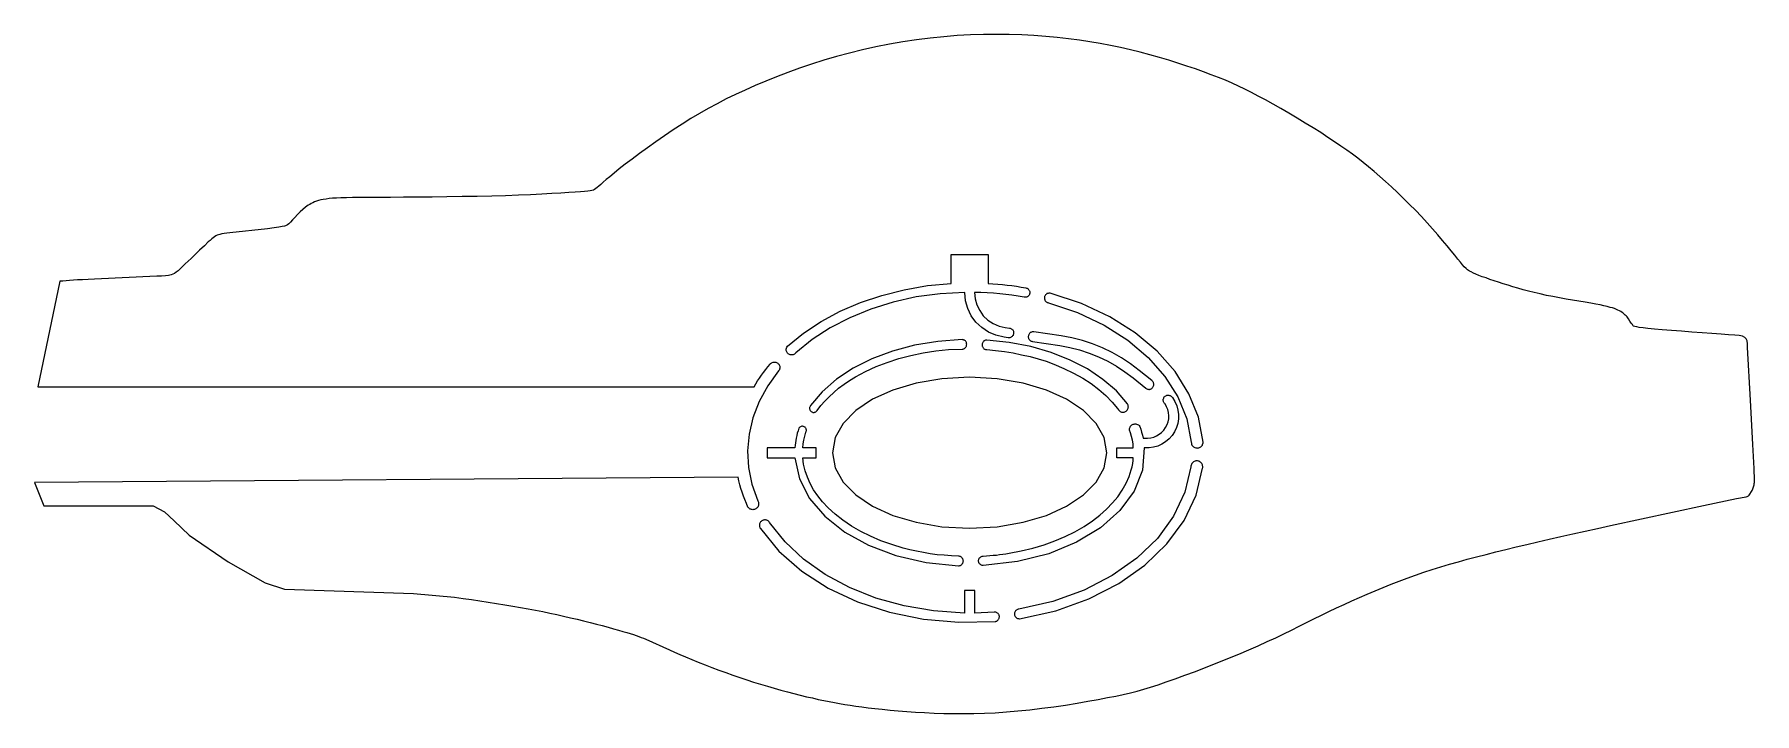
# Model space of a CAD drawing. Extents: x 7.8 to 18.8, y -58.7 to -54.4.
import ezdxf

# ---------------------------------------------------------------- set-up
doc = ezdxf.new("R2010")
doc.units = 0
doc.layers.get('0').update_dxf_attribs({"linetype": 'CONTINUOUS'})

msp = doc.modelspace()

# ---------------------------------------------------------------- linework, layer by layer
for points in [[(12.351, -57.406), (12.341, -57.383), (12.331, -57.359), (12.322, -57.336), (12.314, -57.312), (12.306, -57.288), (12.3, -57.264), (12.294, -57.24), (12.289, -57.216), (7.813, -57.249), (7.873, -57.399), (8.569, -57.399), (8.641, -57.436), (8.703, -57.494), (8.797, -57.584), (9.046, -57.754), (9.28, -57.888), (9.403, -57.928), (10.224, -57.956), (10.485, -57.98), (10.539, -57.987), (10.593, -57.995), (10.647, -58.003), (10.7, -58.011), (10.753, -58.02), (10.804, -58.028), (10.855, -58.036), (10.905, -58.045), (10.953, -58.053), (11, -58.062), (11.046, -58.071), (11.092, -58.081), (11.136, -58.09), (11.179, -58.1), (11.222, -58.11), (11.265, -58.12), (11.306, -58.13), (11.347, -58.14), (11.387, -58.15), (11.425, -58.16), (11.462, -58.17), (11.496, -58.18), (11.527, -58.189), (11.556, -58.197), (11.581, -58.204), (11.603, -58.211), (11.623, -58.217), (11.641, -58.223), (11.658, -58.229), (11.673, -58.235), (11.687, -58.24), (11.701, -58.246), (11.853, -58.314), (11.883, -58.328), (11.917, -58.343), (11.954, -58.358), (11.994, -58.375), (12.035, -58.392), (12.078, -58.409), (12.121, -58.426), (12.166, -58.443), (12.21, -58.459), (12.255, -58.475), (12.299, -58.49), (12.343, -58.505), (12.387, -58.519), (12.431, -58.533), (12.475, -58.546), (12.518, -58.558), (12.56, -58.57), (12.602, -58.581), (12.643, -58.592), (12.684, -58.602), (12.723, -58.612), (12.761, -58.62), (12.798, -58.629), (12.834, -58.636), (12.868, -58.643), (12.901, -58.65), (12.934, -58.656), (12.967, -58.662), (13.001, -58.667), (13.037, -58.672), (13.075, -58.677), (13.115, -58.682), (13.159, -58.687), (13.205, -58.692), (13.255, -58.697), (13.307, -58.701), (13.361, -58.706), (13.417, -58.71), (13.475, -58.713), (13.535, -58.716), (13.596, -58.718), (13.658, -58.719), (13.722, -58.72), (13.788, -58.719), (13.855, -58.717), (13.924, -58.714), (13.995, -58.709), (14.068, -58.703), (14.143, -58.695), (14.22, -58.686), (14.296, -58.676), (14.371, -58.665), (14.444, -58.653), (14.513, -58.641), (14.578, -58.63), (14.638, -58.618), (14.691, -58.608), (14.738, -58.598), (14.783, -58.588), (14.826, -58.577), (14.868, -58.565), (14.912, -58.551), (14.959, -58.536), (15.01, -58.518), (15.068, -58.498), (15.13, -58.475), (15.197, -58.451), (15.265, -58.424), (15.335, -58.397), (15.404, -58.37), (15.472, -58.342), (15.536, -58.314), (15.597, -58.288), (15.654, -58.262), (15.708, -58.237), (15.759, -58.212), (15.808, -58.188), (15.856, -58.164), (15.904, -58.141), (15.951, -58.117), (15.998, -58.094), (16.046, -58.071), (16.094, -58.048), (16.142, -58.026), (16.191, -58.003), (16.24, -57.981), (16.29, -57.96), (16.34, -57.938), (16.39, -57.918), (16.441, -57.897), (16.492, -57.878), (16.544, -57.858), (16.597, -57.84), (16.65, -57.821), (16.703, -57.804), (16.758, -57.786), (16.813, -57.77), (16.869, -57.754), (16.926, -57.738), (16.985, -57.722), (17.045, -57.707), (17.107, -57.691), (17.17, -57.676), (17.236, -57.66), (17.304, -57.644), (17.374, -57.628), (17.447, -57.611), (17.521, -57.594), (17.597, -57.577), (17.675, -57.56), (17.755, -57.542), (17.836, -57.524), (18.428, -57.396), (18.639, -57.352), (18.7, -57.341), (18.706, -57.339), (18.711, -57.337), (18.715, -57.334), (18.719, -57.33), (18.737, -57.301), (18.742, -57.29), (18.746, -57.278), (18.748, -57.271), (18.75, -57.264), (18.751, -57.257), (18.752, -57.249), (18.753, -57.231), (18.753, -57.21), (18.751, -57.187), (18.75, -57.161), (18.741, -57.009), (18.727, -56.727), (18.709, -56.391), (18.708, -56.367), (18.705, -56.349), (18.7, -56.336), (18.691, -56.327), (18.677, -56.32), (18.656, -56.316), (18.627, -56.313), (18.588, -56.31), (18.54, -56.307), (18.482, -56.303), (18.419, -56.298), (18.354, -56.293), (18.288, -56.288), (18.224, -56.283), (18.166, -56.279), (18.116, -56.274), (18.075, -56.271), (18.044, -56.267), (18.02, -56.264), (18.004, -56.261), (17.992, -56.258), (17.984, -56.255), (17.979, -56.251), (17.976, -56.246), (17.968, -56.236), (17.96, -56.223), (17.952, -56.21), (17.942, -56.197), (17.936, -56.191), (17.931, -56.185), (17.924, -56.179), (17.917, -56.173), (17.91, -56.168), (17.902, -56.163), (17.893, -56.158), (17.884, -56.153), (17.874, -56.149), (17.862, -56.144), (17.849, -56.14), (17.834, -56.136), (17.816, -56.131), (17.795, -56.126), (17.771, -56.121), (17.743, -56.116), (17.711, -56.11), (17.675, -56.104), (17.636, -56.097), (17.596, -56.091), (17.554, -56.083), (17.512, -56.076), (17.47, -56.068), (17.429, -56.06), (17.39, -56.051), (17.352, -56.042), (17.316, -56.033), (17.281, -56.024), (17.248, -56.014), (17.216, -56.005), (17.185, -55.995), (17.154, -55.986), (17.125, -55.976), (17.097, -55.967), (17.07, -55.958), (17.045, -55.949), (17.021, -55.941), (17, -55.933), (16.981, -55.925), (16.965, -55.918), (16.951, -55.911), (16.939, -55.905), (16.928, -55.898), (16.918, -55.889), (16.907, -55.879), (16.896, -55.866), (16.882, -55.849), (16.866, -55.829), (16.846, -55.805), (16.823, -55.777), (16.797, -55.745), (16.768, -55.711), (16.738, -55.674), (16.705, -55.636), (16.67, -55.598), (16.634, -55.558), (16.597, -55.519), (16.559, -55.481), (16.521, -55.443), (16.482, -55.406), (16.444, -55.37), (16.406, -55.336), (16.369, -55.303), (16.333, -55.272), (16.298, -55.242), (16.263, -55.215), (16.229, -55.188), (16.195, -55.162), (16.159, -55.136), (16.122, -55.11), (16.082, -55.083), (16.04, -55.055), (15.994, -55.025), (15.945, -54.995), (15.895, -54.964), (15.844, -54.932), (15.792, -54.901), (15.741, -54.871), (15.691, -54.843), (15.643, -54.816), (15.597, -54.792), (15.554, -54.769), (15.512, -54.748), (15.471, -54.729), (15.43, -54.71), (15.388, -54.692), (15.344, -54.675), (15.298, -54.657), (15.248, -54.639), (15.197, -54.62), (15.142, -54.602), (15.086, -54.583), (15.028, -54.565), (14.968, -54.547), (14.907, -54.53), (14.846, -54.514), (14.784, -54.498), (14.721, -54.484), (14.657, -54.471), (14.592, -54.459), (14.526, -54.448), (14.459, -54.437), (14.39, -54.428), (14.318, -54.421), (14.245, -54.414), (14.169, -54.408), (14.092, -54.404), (14.013, -54.401), (13.932, -54.4), (13.85, -54.401), (13.767, -54.404), (13.682, -54.408), (13.597, -54.415), (13.51, -54.424), (13.424, -54.435), (13.337, -54.448), (13.251, -54.463), (13.165, -54.48), (13.08, -54.498), (12.996, -54.519), (12.914, -54.541), (12.834, -54.564), (12.755, -54.589), (12.679, -54.615), (12.605, -54.642), (12.533, -54.67), (12.464, -54.698), (12.397, -54.726), (12.334, -54.754), (12.272, -54.782), (12.213, -54.811), (12.155, -54.841), (12.099, -54.871), (12.043, -54.903), (11.988, -54.936), (11.932, -54.971), (11.876, -55.008), (11.82, -55.045), (11.765, -55.083), (11.712, -55.121), (11.662, -55.158), (11.614, -55.194), (11.571, -55.226), (11.533, -55.256), (11.5, -55.282), (11.473, -55.305), (11.45, -55.324), (11.431, -55.34), (11.415, -55.354), (11.402, -55.365), (11.392, -55.374), (11.383, -55.381), (11.375, -55.386), (11.368, -55.391), (11.359, -55.394), (11.347, -55.396), (11.332, -55.398), (11.312, -55.4), (11.286, -55.402), (11.253, -55.404), (11.211, -55.406), (11.162, -55.409), (11.104, -55.413), (11.04, -55.416), (10.969, -55.42), (10.892, -55.423), (10.81, -55.426), (10.722, -55.429), (10.629, -55.431), (10.534, -55.432), (10.437, -55.434), (10.342, -55.435), (10.249, -55.436), (10.16, -55.436), (10.078, -55.437), (10.004, -55.437), (9.94, -55.437), (9.884, -55.438), (9.837, -55.438), (9.797, -55.439), (9.763, -55.44), (9.734, -55.441), (9.709, -55.442), (9.687, -55.444), (9.668, -55.447), (9.65, -55.45), (9.635, -55.453), (9.62, -55.457), (9.607, -55.461), (9.595, -55.466), (9.584, -55.471), (9.574, -55.476), (9.564, -55.481), (9.555, -55.487), (9.546, -55.493), (9.537, -55.499), (9.52, -55.513), (9.503, -55.529), (9.486, -55.546), (9.47, -55.564), (9.455, -55.58), (9.442, -55.594), (9.432, -55.604), (9.423, -55.611), (9.419, -55.613), (9.415, -55.615), (9.41, -55.617), (9.404, -55.619), (9.389, -55.622), (9.368, -55.626), (9.338, -55.631), (9.295, -55.636), (9.057, -55.662), (9.036, -55.665), (9.019, -55.667), (9.005, -55.669), (8.993, -55.672), (8.984, -55.674), (8.975, -55.678), (8.967, -55.682), (8.959, -55.687), (8.95, -55.693), (8.941, -55.701), (8.931, -55.71), (8.919, -55.72), (8.894, -55.744), (8.863, -55.773), (8.846, -55.79), (8.828, -55.808), (8.81, -55.825), (8.791, -55.843), (8.773, -55.86), (8.756, -55.876), (8.741, -55.891), (8.727, -55.903), (8.715, -55.913), (8.705, -55.92), (8.694, -55.926), (8.682, -55.93), (8.667, -55.933), (8.647, -55.935), (8.622, -55.937), (8.591, -55.938), (8.196, -55.957), (8.155, -55.959), (8.119, -55.961), (8.088, -55.962), (8.061, -55.964), (8.037, -55.966), (8.015, -55.967), (7.994, -55.969), (7.975, -55.97), (7.834, -56.641), (12.39, -56.641), (12.401, -56.623), (12.412, -56.604), (12.424, -56.586), (12.437, -56.568), (12.45, -56.55), (12.464, -56.532), (12.477, -56.514), (12.492, -56.497), (12.495, -56.493), (12.499, -56.49), (12.502, -56.488), (12.506, -56.486), (12.511, -56.485), (12.515, -56.484), (12.52, -56.484), (12.525, -56.484), (12.529, -56.485), (12.533, -56.487), (12.537, -56.489), (12.541, -56.492), (12.544, -56.495), (12.547, -56.498), (12.55, -56.502), (12.552, -56.506), (12.553, -56.511), (12.554, -56.515), (12.554, -56.52), (12.553, -56.524), (12.552, -56.528), (12.551, -56.533), (12.549, -56.536), (12.546, -56.54), (12.477, -56.636), (12.422, -56.735), (12.383, -56.838), (12.358, -56.943), (12.349, -57.049), (12.355, -57.155), (12.376, -57.261), (12.413, -57.366), (12.416, -57.37), (12.418, -57.375), (12.419, -57.38), (12.419, -57.386), (12.419, -57.391), (12.418, -57.396), (12.416, -57.401), (12.413, -57.406), (12.41, -57.41), (12.406, -57.414), (12.402, -57.417), (12.398, -57.419), (12.393, -57.421), (12.387, -57.422), (12.382, -57.423), (12.377, -57.422), (12.373, -57.422), (12.369, -57.42), (12.366, -57.419), (12.362, -57.417), (12.359, -57.415), (12.356, -57.412), (12.353, -57.409), (12.351, -57.406)], [(12.602, -56.383), (12.704, -56.301), (12.816, -56.227), (12.937, -56.161), (13.066, -56.106), (13.202, -56.06), (13.344, -56.024), (13.492, -55.998), (13.643, -55.984), (13.643, -55.799), (13.879, -55.799), (13.879, -55.984), (13.909, -55.986), (13.94, -55.988), (13.97, -55.991), (14, -55.995), (14.03, -55.998), (14.059, -56.002), (14.089, -56.007), (14.119, -56.012), (14.123, -56.013), (14.126, -56.015), (14.13, -56.017), (14.133, -56.019), (14.136, -56.022), (14.138, -56.025), (14.14, -56.028), (14.142, -56.032), (14.143, -56.036), (14.144, -56.04), (14.144, -56.044), (14.143, -56.048), (14.142, -56.051), (14.141, -56.055), (14.139, -56.059), (14.136, -56.062), (14.134, -56.065), (14.131, -56.067), (14.127, -56.069), (14.124, -56.071), (14.12, -56.072), (14.116, -56.072), (14.112, -56.072), (14.109, -56.072), (14.108, -56.072), (14.069, -56.065), (14.03, -56.059), (13.991, -56.054), (13.952, -56.05), (13.912, -56.046), (13.872, -56.044), (13.832, -56.042), (13.792, -56.041), (13.796, -56.082), (13.807, -56.121), (13.825, -56.157), (13.848, -56.189), (13.877, -56.217), (13.91, -56.239), (13.948, -56.255), (13.988, -56.264), (13.988, -56.264), (14.014, -56.268), (14.018, -56.269), (14.022, -56.27), (14.026, -56.272), (14.029, -56.274), (14.032, -56.277), (14.035, -56.28), (14.037, -56.284), (14.039, -56.287), (14.04, -56.291), (14.041, -56.295), (14.041, -56.299), (14.041, -56.303), (14.04, -56.307), (14.038, -56.311), (14.037, -56.315), (14.034, -56.318), (14.031, -56.321), (14.028, -56.324), (14.025, -56.326), (14.021, -56.328), (14.017, -56.329), (14.013, -56.33), (14.009, -56.33), (14.005, -56.33), (13.98, -56.326), (13.928, -56.314), (13.88, -56.294), (13.838, -56.265), (13.801, -56.23), (13.771, -56.189), (13.749, -56.144), (13.735, -56.094), (13.73, -56.041), (13.574, -56.05), (13.422, -56.07), (13.274, -56.103), (13.133, -56.147), (12.999, -56.202), (12.874, -56.267), (12.759, -56.341), (12.655, -56.426), (12.652, -56.43), (12.648, -56.433), (12.644, -56.435), (12.639, -56.437), (12.635, -56.438), (12.63, -56.439), (12.625, -56.438), (12.62, -56.437), (12.615, -56.436), (12.611, -56.434), (12.607, -56.431), (12.603, -56.427), (12.6, -56.423), (12.598, -56.419), (12.596, -56.415), (12.595, -56.41), (12.595, -56.402), (12.596, -56.396), (12.598, -56.389), (12.602, -56.383)], [(14.119, -56.012), (14.119, -56.012)], [(14.262, -56.107), (14.448, -56.169), (14.617, -56.249), (14.767, -56.344), (14.896, -56.454), (15.003, -56.575), (15.086, -56.706), (15.142, -56.846), (15.17, -56.993), (15.171, -56.998), (15.172, -57.003), (15.173, -57.007), (15.175, -57.012), (15.178, -57.016), (15.181, -57.019), (15.185, -57.023), (15.189, -57.026), (15.194, -57.028), (15.199, -57.029), (15.203, -57.03), (15.208, -57.031), (15.213, -57.03), (15.218, -57.029), (15.223, -57.028), (15.227, -57.026), (15.231, -57.023), (15.235, -57.019), (15.238, -57.016), (15.241, -57.012), (15.243, -57.007), (15.245, -57.003), (15.246, -56.998), (15.246, -56.993), (15.216, -56.835), (15.156, -56.685), (15.068, -56.544), (14.953, -56.414), (14.814, -56.298), (14.653, -56.196), (14.472, -56.112), (14.273, -56.046), (14.268, -56.046), (14.264, -56.046), (14.261, -56.047), (14.257, -56.048), (14.253, -56.049), (14.25, -56.052), (14.247, -56.054), (14.244, -56.057), (14.241, -56.06), (14.239, -56.064), (14.238, -56.068), (14.237, -56.071), (14.237, -56.075), (14.237, -56.079), (14.237, -56.083), (14.239, -56.087), (14.24, -56.091), (14.242, -56.094), (14.245, -56.098), (14.248, -56.1), (14.251, -56.103), (14.254, -56.105), (14.258, -56.106), (14.262, -56.107)], [(14.84, -56.537), (14.785, -56.495), (14.727, -56.457), (14.668, -56.423), (14.606, -56.394), (14.543, -56.368), (14.478, -56.347), (14.411, -56.33), (14.343, -56.317), (14.17, -56.291), (14.166, -56.291), (14.162, -56.291), (14.158, -56.292), (14.154, -56.293), (14.15, -56.295), (14.147, -56.297), (14.144, -56.3), (14.141, -56.303), (14.139, -56.306), (14.137, -56.31), (14.135, -56.314), (14.135, -56.318), (14.134, -56.322), (14.134, -56.326), (14.135, -56.33), (14.136, -56.334), (14.138, -56.337), (14.14, -56.341), (14.143, -56.344), (14.146, -56.347), (14.149, -56.349), (14.153, -56.351), (14.157, -56.352), (14.161, -56.353), (14.334, -56.379), (14.398, -56.391), (14.46, -56.407), (14.521, -56.427), (14.581, -56.451), (14.639, -56.479), (14.695, -56.511), (14.749, -56.546), (14.8, -56.585), (14.881, -56.651), (14.884, -56.653), (14.888, -56.655), (14.892, -56.656), (14.896, -56.657), (14.9, -56.658), (14.904, -56.658), (14.908, -56.657), (14.912, -56.656), (14.916, -56.654), (14.919, -56.652), (14.922, -56.649), (14.925, -56.646), (14.927, -56.643), (14.929, -56.639), (14.931, -56.635), (14.932, -56.631), (14.932, -56.627), (14.932, -56.623), (14.931, -56.619), (14.93, -56.615), (14.928, -56.612), (14.926, -56.608), (14.924, -56.605), (14.92, -56.602), (14.84, -56.537)], [(12.75, -56.761), (12.747, -56.764), (12.746, -56.767), (12.744, -56.77), (12.743, -56.774), (12.743, -56.777), (12.743, -56.781), (12.744, -56.785), (12.745, -56.788), (12.747, -56.791), (12.749, -56.794), (12.751, -56.797), (12.754, -56.799), (12.757, -56.801), (12.761, -56.803), (12.764, -56.804), (12.768, -56.804), (12.772, -56.804), (12.775, -56.803), (12.779, -56.802), (12.782, -56.801), (12.785, -56.799), (12.788, -56.797), (12.79, -56.794), (12.792, -56.791), (12.815, -56.761), (12.84, -56.733), (12.867, -56.705), (12.897, -56.677), (12.928, -56.651), (12.962, -56.625), (12.998, -56.601), (13.036, -56.578), (13.099, -56.544), (13.166, -56.513), (13.236, -56.486), (13.31, -56.462), (13.386, -56.442), (13.465, -56.426), (13.546, -56.413), (13.627, -56.405), (13.713, -56.401), (13.717, -56.401), (13.721, -56.4), (13.724, -56.399), (13.728, -56.397), (13.731, -56.395), (13.734, -56.392), (13.736, -56.389), (13.739, -56.386), (13.74, -56.383), (13.742, -56.379), (13.742, -56.375), (13.743, -56.371), (13.742, -56.367), (13.742, -56.363), (13.74, -56.36), (13.739, -56.356), (13.736, -56.353), (13.734, -56.35), (13.731, -56.347), (13.728, -56.345), (13.724, -56.344), (13.721, -56.342), (13.717, -56.342), (13.713, -56.341), (13.559, -56.353), (13.411, -56.377), (13.27, -56.414), (13.14, -56.463), (13.021, -56.523), (12.915, -56.593), (12.824, -56.673), (12.75, -56.761)], [(14.765, -56.75), (14.694, -56.668), (14.609, -56.594), (14.51, -56.528), (14.4, -56.471), (14.279, -56.423), (14.15, -56.386), (14.013, -56.359), (13.87, -56.344), (13.866, -56.344), (13.862, -56.345), (13.858, -56.346), (13.855, -56.348), (13.852, -56.35), (13.849, -56.353), (13.846, -56.356), (13.844, -56.359), (13.842, -56.363), (13.841, -56.367), (13.84, -56.371), (13.84, -56.375), (13.84, -56.379), (13.841, -56.382), (13.842, -56.386), (13.844, -56.39), (13.846, -56.393), (13.849, -56.396), (13.852, -56.399), (13.855, -56.401), (13.858, -56.403), (13.862, -56.404), (13.866, -56.405), (13.87, -56.405), (13.926, -56.41), (13.982, -56.417), (14.037, -56.426), (14.091, -56.437), (14.145, -56.449), (14.197, -56.463), (14.247, -56.479), (14.296, -56.497), (14.361, -56.524), (14.422, -56.554), (14.48, -56.586), (14.534, -56.621), (14.583, -56.658), (14.628, -56.697), (14.667, -56.738), (14.702, -56.78), (14.708, -56.788), (14.711, -56.792), (14.714, -56.795), (14.718, -56.798), (14.722, -56.8), (14.726, -56.802), (14.731, -56.803), (14.735, -56.803), (14.74, -56.803), (14.744, -56.802), (14.749, -56.801), (14.753, -56.799), (14.757, -56.796), (14.76, -56.793), (14.763, -56.79), (14.766, -56.786), (14.768, -56.782), (14.769, -56.778), (14.77, -56.774), (14.771, -56.77), (14.77, -56.766), (14.77, -56.762), (14.769, -56.758), (14.767, -56.754), (14.765, -56.75)], [(14.634, -57.061), (14.616, -56.964), (14.565, -56.874), (14.485, -56.792), (14.378, -56.721), (14.249, -56.663), (14.101, -56.618), (13.937, -56.59), (13.761, -56.581), (13.585, -56.59), (13.421, -56.618), (13.273, -56.663), (13.144, -56.721), (13.037, -56.792), (12.957, -56.874), (12.906, -56.964), (12.888, -57.061), (12.906, -57.157), (12.957, -57.247), (13.037, -57.329), (13.144, -57.4), (13.273, -57.459), (13.421, -57.503), (13.585, -57.531), (13.761, -57.541), (13.937, -57.531), (14.101, -57.503), (14.249, -57.459), (14.378, -57.4), (14.485, -57.329), (14.565, -57.247), (14.616, -57.157), (14.634, -57.061)], [(14.843, -56.893), (14.849, -56.911), (14.855, -56.93), (14.86, -56.948), (14.864, -56.967), (14.871, -56.967), (14.873, -56.967), (14.893, -56.968), (14.913, -56.966), (14.932, -56.961), (14.95, -56.953), (14.967, -56.943), (14.982, -56.931), (14.996, -56.917), (15.007, -56.9), (15.017, -56.882), (15.023, -56.864), (15.027, -56.844), (15.027, -56.825), (15.026, -56.805), (15.021, -56.786), (15.014, -56.768), (15.004, -56.75), (15.003, -56.75), (15, -56.747), (14.998, -56.744), (14.996, -56.741), (14.994, -56.737), (14.993, -56.733), (14.992, -56.729), (14.992, -56.725), (14.992, -56.721), (14.993, -56.717), (14.995, -56.713), (14.996, -56.709), (14.999, -56.706), (15.002, -56.703), (15.005, -56.7), (15.008, -56.698), (15.012, -56.697), (15.016, -56.695), (15.02, -56.695), (15.024, -56.694), (15.028, -56.695), (15.032, -56.696), (15.036, -56.697), (15.039, -56.699), (15.043, -56.701), (15.05, -56.707), (15.052, -56.71), (15.067, -56.735), (15.079, -56.762), (15.086, -56.789), (15.09, -56.817), (15.089, -56.845), (15.085, -56.874), (15.077, -56.901), (15.064, -56.927), (15.048, -56.952), (15.029, -56.973), (15.007, -56.991), (14.983, -57.006), (14.957, -57.018), (14.93, -57.026), (14.902, -57.03), (14.872, -57.03), (14.86, -57.172), (14.807, -57.306), (14.717, -57.429), (14.594, -57.538), (14.441, -57.63), (14.264, -57.703), (14.065, -57.753), (13.848, -57.778), (13.844, -57.778), (13.84, -57.777), (13.836, -57.776), (13.833, -57.774), (13.83, -57.772), (13.827, -57.769), (13.824, -57.767), (13.822, -57.763), (13.82, -57.76), (13.819, -57.756), (13.818, -57.752), (13.818, -57.748), (13.818, -57.744), (13.819, -57.74), (13.82, -57.736), (13.822, -57.733), (13.824, -57.729), (13.827, -57.726), (13.83, -57.724), (13.833, -57.722), (13.836, -57.72), (13.84, -57.719), (13.844, -57.718), (13.848, -57.718), (13.869, -57.716), (13.89, -57.715), (13.91, -57.713), (13.931, -57.711), (13.951, -57.708), (13.972, -57.706), (13.992, -57.703), (14.013, -57.7), (14.089, -57.685), (14.162, -57.667), (14.234, -57.646), (14.303, -57.621), (14.368, -57.594), (14.43, -57.563), (14.489, -57.53), (14.542, -57.494), (14.589, -57.458), (14.632, -57.42), (14.67, -57.38), (14.703, -57.34), (14.732, -57.298), (14.756, -57.255), (14.775, -57.212), (14.789, -57.169), (14.794, -57.15), (14.798, -57.13), (14.8, -57.111), (14.802, -57.092), (14.698, -57.092), (14.698, -57.029), (14.802, -57.029), (14.8, -57.005), (14.796, -56.981), (14.79, -56.957), (14.783, -56.933), (14.781, -56.928), (14.779, -56.923), (14.778, -56.918), (14.777, -56.912), (14.778, -56.907), (14.779, -56.902), (14.781, -56.897), (14.784, -56.892), (14.788, -56.888), (14.792, -56.884), (14.796, -56.881), (14.801, -56.879), (14.807, -56.878), (14.812, -56.877), (14.817, -56.877), (14.823, -56.878), (14.829, -56.881), (14.834, -56.884), (14.839, -56.888), (14.843, -56.893)], [(12.675, -56.905), (12.67, -56.921), (12.665, -56.936), (12.661, -56.951), (12.658, -56.967), (12.655, -56.982), (12.653, -56.998), (12.651, -57.013), (12.65, -57.029), (12.474, -57.029), (12.474, -57.092), (12.65, -57.092), (12.678, -57.226), (12.743, -57.351), (12.84, -57.465), (12.967, -57.565), (13.118, -57.648), (13.292, -57.714), (13.484, -57.758), (13.691, -57.779), (13.695, -57.779), (13.698, -57.778), (13.702, -57.777), (13.706, -57.775), (13.709, -57.773), (13.712, -57.77), (13.714, -57.767), (13.717, -57.764), (13.718, -57.761), (13.72, -57.757), (13.72, -57.753), (13.721, -57.749), (13.72, -57.745), (13.72, -57.741), (13.718, -57.738), (13.717, -57.734), (13.714, -57.731), (13.712, -57.728), (13.709, -57.725), (13.706, -57.723), (13.702, -57.721), (13.698, -57.72), (13.695, -57.719), (13.691, -57.719), (13.645, -57.717), (13.6, -57.713), (13.555, -57.709), (13.511, -57.703), (13.467, -57.696), (13.423, -57.687), (13.38, -57.678), (13.338, -57.667), (13.266, -57.645), (13.196, -57.62), (13.13, -57.592), (13.068, -57.561), (13.009, -57.527), (12.955, -57.49), (12.905, -57.451), (12.861, -57.411), (12.826, -57.373), (12.795, -57.335), (12.769, -57.296), (12.747, -57.256), (12.729, -57.215), (12.715, -57.175), (12.705, -57.133), (12.7, -57.092), (12.786, -57.092), (12.786, -57.029), (12.7, -57.029), (12.702, -57.004), (12.707, -56.98), (12.712, -56.955), (12.72, -56.93), (12.721, -56.927), (12.722, -56.923), (12.723, -56.92), (12.723, -56.916), (12.722, -56.912), (12.721, -56.909), (12.719, -56.905), (12.717, -56.902), (12.715, -56.899), (12.712, -56.897), (12.709, -56.895), (12.705, -56.894), (12.702, -56.893), (12.698, -56.892), (12.694, -56.892), (12.69, -56.893), (12.685, -56.895), (12.681, -56.898), (12.678, -56.901), (12.675, -56.905)], [(15.243, -57.159), (15.244, -57.154), (15.244, -57.149), (15.243, -57.143), (15.242, -57.138), (15.24, -57.133), (15.237, -57.129), (15.234, -57.125), (15.23, -57.121), (15.225, -57.118), (15.221, -57.115), (15.216, -57.114), (15.21, -57.113), (15.205, -57.112), (15.2, -57.113), (15.195, -57.114), (15.19, -57.116), (15.185, -57.119), (15.181, -57.122), (15.177, -57.126), (15.174, -57.13), (15.171, -57.135), (15.17, -57.14), (15.168, -57.145), (15.168, -57.15), (15.13, -57.312), (15.058, -57.464), (14.956, -57.605), (14.825, -57.732), (14.668, -57.842), (14.489, -57.935), (14.29, -58.006), (14.073, -58.055), (14.069, -58.056), (14.065, -58.057), (14.061, -58.059), (14.058, -58.061), (14.055, -58.064), (14.052, -58.067), (14.05, -58.07), (14.048, -58.074), (14.047, -58.078), (14.046, -58.082), (14.046, -58.086), (14.046, -58.09), (14.047, -58.094), (14.048, -58.098), (14.05, -58.102), (14.053, -58.105), (14.056, -58.108), (14.058, -58.11), (14.061, -58.112), (14.065, -58.114), (14.068, -58.115), (14.072, -58.115), (14.075, -58.116), (14.079, -58.116), (14.309, -58.065), (14.52, -57.99), (14.71, -57.892), (14.876, -57.775), (15.016, -57.641), (15.125, -57.492), (15.202, -57.331), (15.243, -57.159)], [(12.43, -57.543), (12.43, -57.543), (12.548, -57.686), (12.693, -57.813), (12.861, -57.921), (13.048, -58.009), (13.251, -58.075), (13.467, -58.119), (13.692, -58.139), (13.923, -58.134), (13.927, -58.134), (13.93, -58.132), (13.934, -58.131), (13.937, -58.129), (13.94, -58.126), (13.943, -58.123), (13.945, -58.12), (13.947, -58.117), (13.948, -58.113), (13.949, -58.109), (13.95, -58.105), (13.95, -58.101), (13.949, -58.097), (13.948, -58.094), (13.946, -58.09), (13.944, -58.087), (13.942, -58.084), (13.939, -58.081), (13.935, -58.079), (13.932, -58.077), (13.928, -58.075), (13.925, -58.075), (13.921, -58.074), (13.917, -58.074), (13.794, -58.08), (13.794, -57.936), (13.728, -57.936), (13.729, -58.08), (13.532, -58.067), (13.344, -58.035), (13.164, -57.985), (12.996, -57.918), (12.843, -57.836), (12.705, -57.738), (12.587, -57.627), (12.489, -57.504), (12.486, -57.5), (12.483, -57.497), (12.479, -57.494), (12.475, -57.492), (12.471, -57.49), (12.466, -57.489), (12.462, -57.488), (12.457, -57.488), (12.452, -57.489), (12.447, -57.49), (12.443, -57.492), (12.439, -57.494), (12.435, -57.497), (12.432, -57.5), (12.429, -57.504), (12.427, -57.508), (12.425, -57.513), (12.424, -57.517), (12.424, -57.521), (12.424, -57.526), (12.424, -57.53), (12.426, -57.535), (12.427, -57.539), (12.43, -57.543)]]:
    msp.add_lwpolyline(points, close=True)
msp.add_lwpolyline([(14.278, -56.048), (14.278, -56.048)])

doc.saveas('drawing.dxf')
